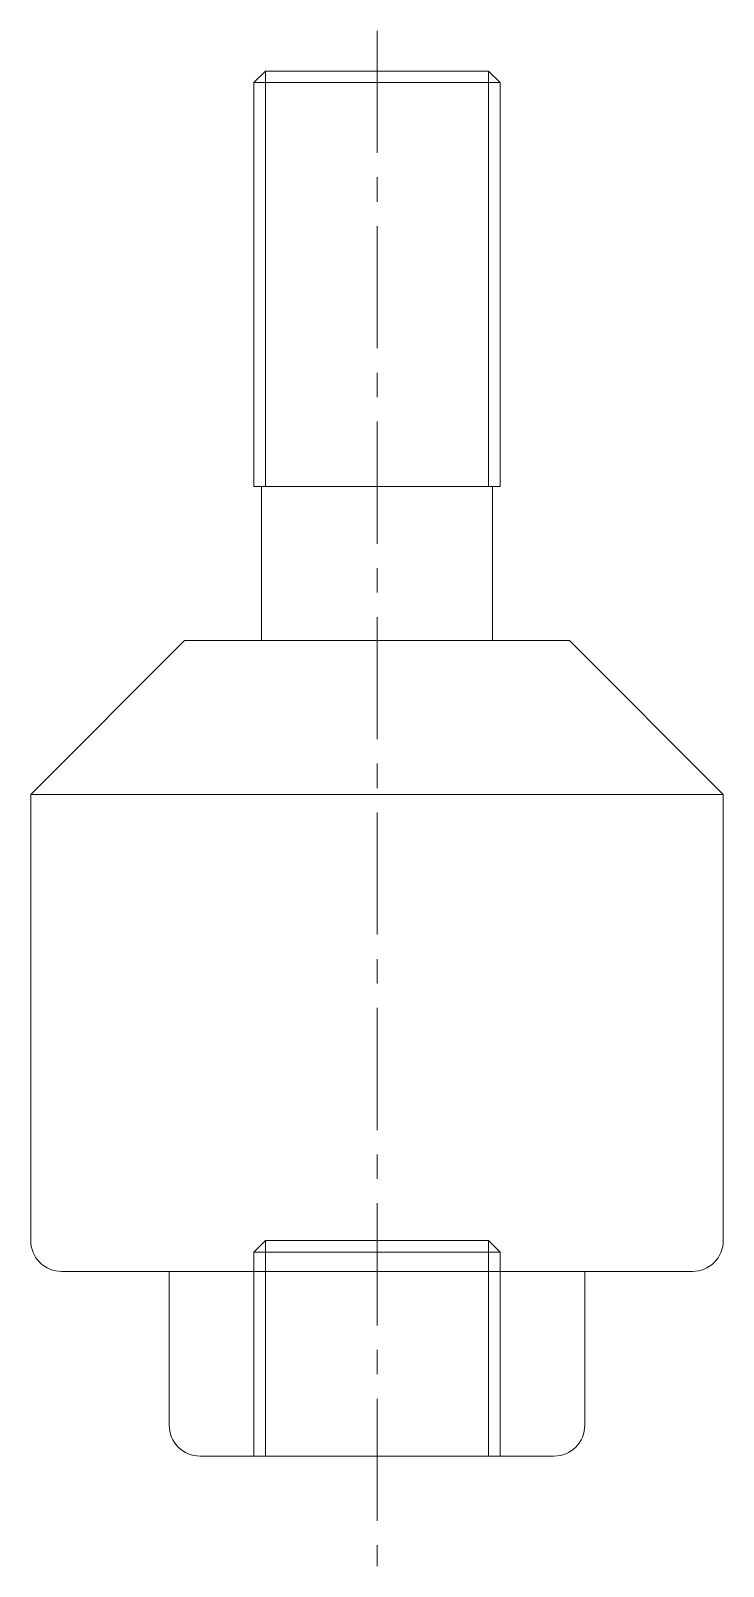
# Model space of a CAD drawing. Header units: millimetres. Extents: x -22.5 to 22.5, y -19.2 to 80.6.
import ezdxf

# ---------------------------------------------------------------- set-up
doc = ezdxf.new("R2010")
doc.units = ezdxf.units.MM
doc.header["$LTSCALE"] = 0.5
doc.linetypes.add('CENTER', pattern=[50.8, 31.75, -6.35, 6.35, -6.35])
doc.layers.get('0').update_dxf_attribs({"color": 9, "lineweight": 15})
doc.layers.add('center', color=1, linetype='CENTER', lineweight=15)
doc.layers.add('Detaildimentions', color=5, linetype='Continuous', lineweight=15)

msp = doc.modelspace()

# ---------------------------------------------------------------- linework, layer by layer
at = {"ltscale": 0.5}
msp.add_line((-22.5, 31), (22.5, 31), dxfattribs=at)
for points in [[(-7.25, 78), (7.25, 78), (8, 77.25), (8, 51), (-8, 51), (-8, 77.25)], [(-7.5, 51), (7.5, 51), (7.5, 41), (-7.5, 41)], [(-8, -12), (8, -12), (8, 1.25), (7.25, 2), (-7.25, 2), (-8, 1.25)]]:
    msp.add_lwpolyline(points, close=True, dxfattribs=at)
for points in [[(-20.5, 0), (20.5, 0, 0.414214), (22.5, 2), (22.5, 31), (12.5, 41), (-12.5, 41), (-22.5, 31), (-22.5, 2, 0.414214)], [(-11.5, -12), (11.5, -12, 0.414214), (13.5, -10), (13.5, 0), (-13.5, 0), (-13.5, -10, 0.414214)]]:
    msp.add_lwpolyline(points, format="xyb", close=True, dxfattribs=at)
at = {"layer": 'center', "ltscale": 0.5}
msp.add_line((0, 80.624), (0, -19.163), dxfattribs=at)
at = {"layer": 'Detaildimentions', "ltscale": 0.5}
for p, q in [((-7.25, 78), (-7.25, 51)), ((7.25, 78), (7.25, 51)), ((-8, 77.25), (8, 77.25)), ((-7.25, 2), (-7.25, -12)), ((7.25, 2), (7.25, -12)), ((-8, 1.25), (8, 1.25))]:
    msp.add_line(p, q, dxfattribs=at)

doc.saveas('drawing.dxf')
